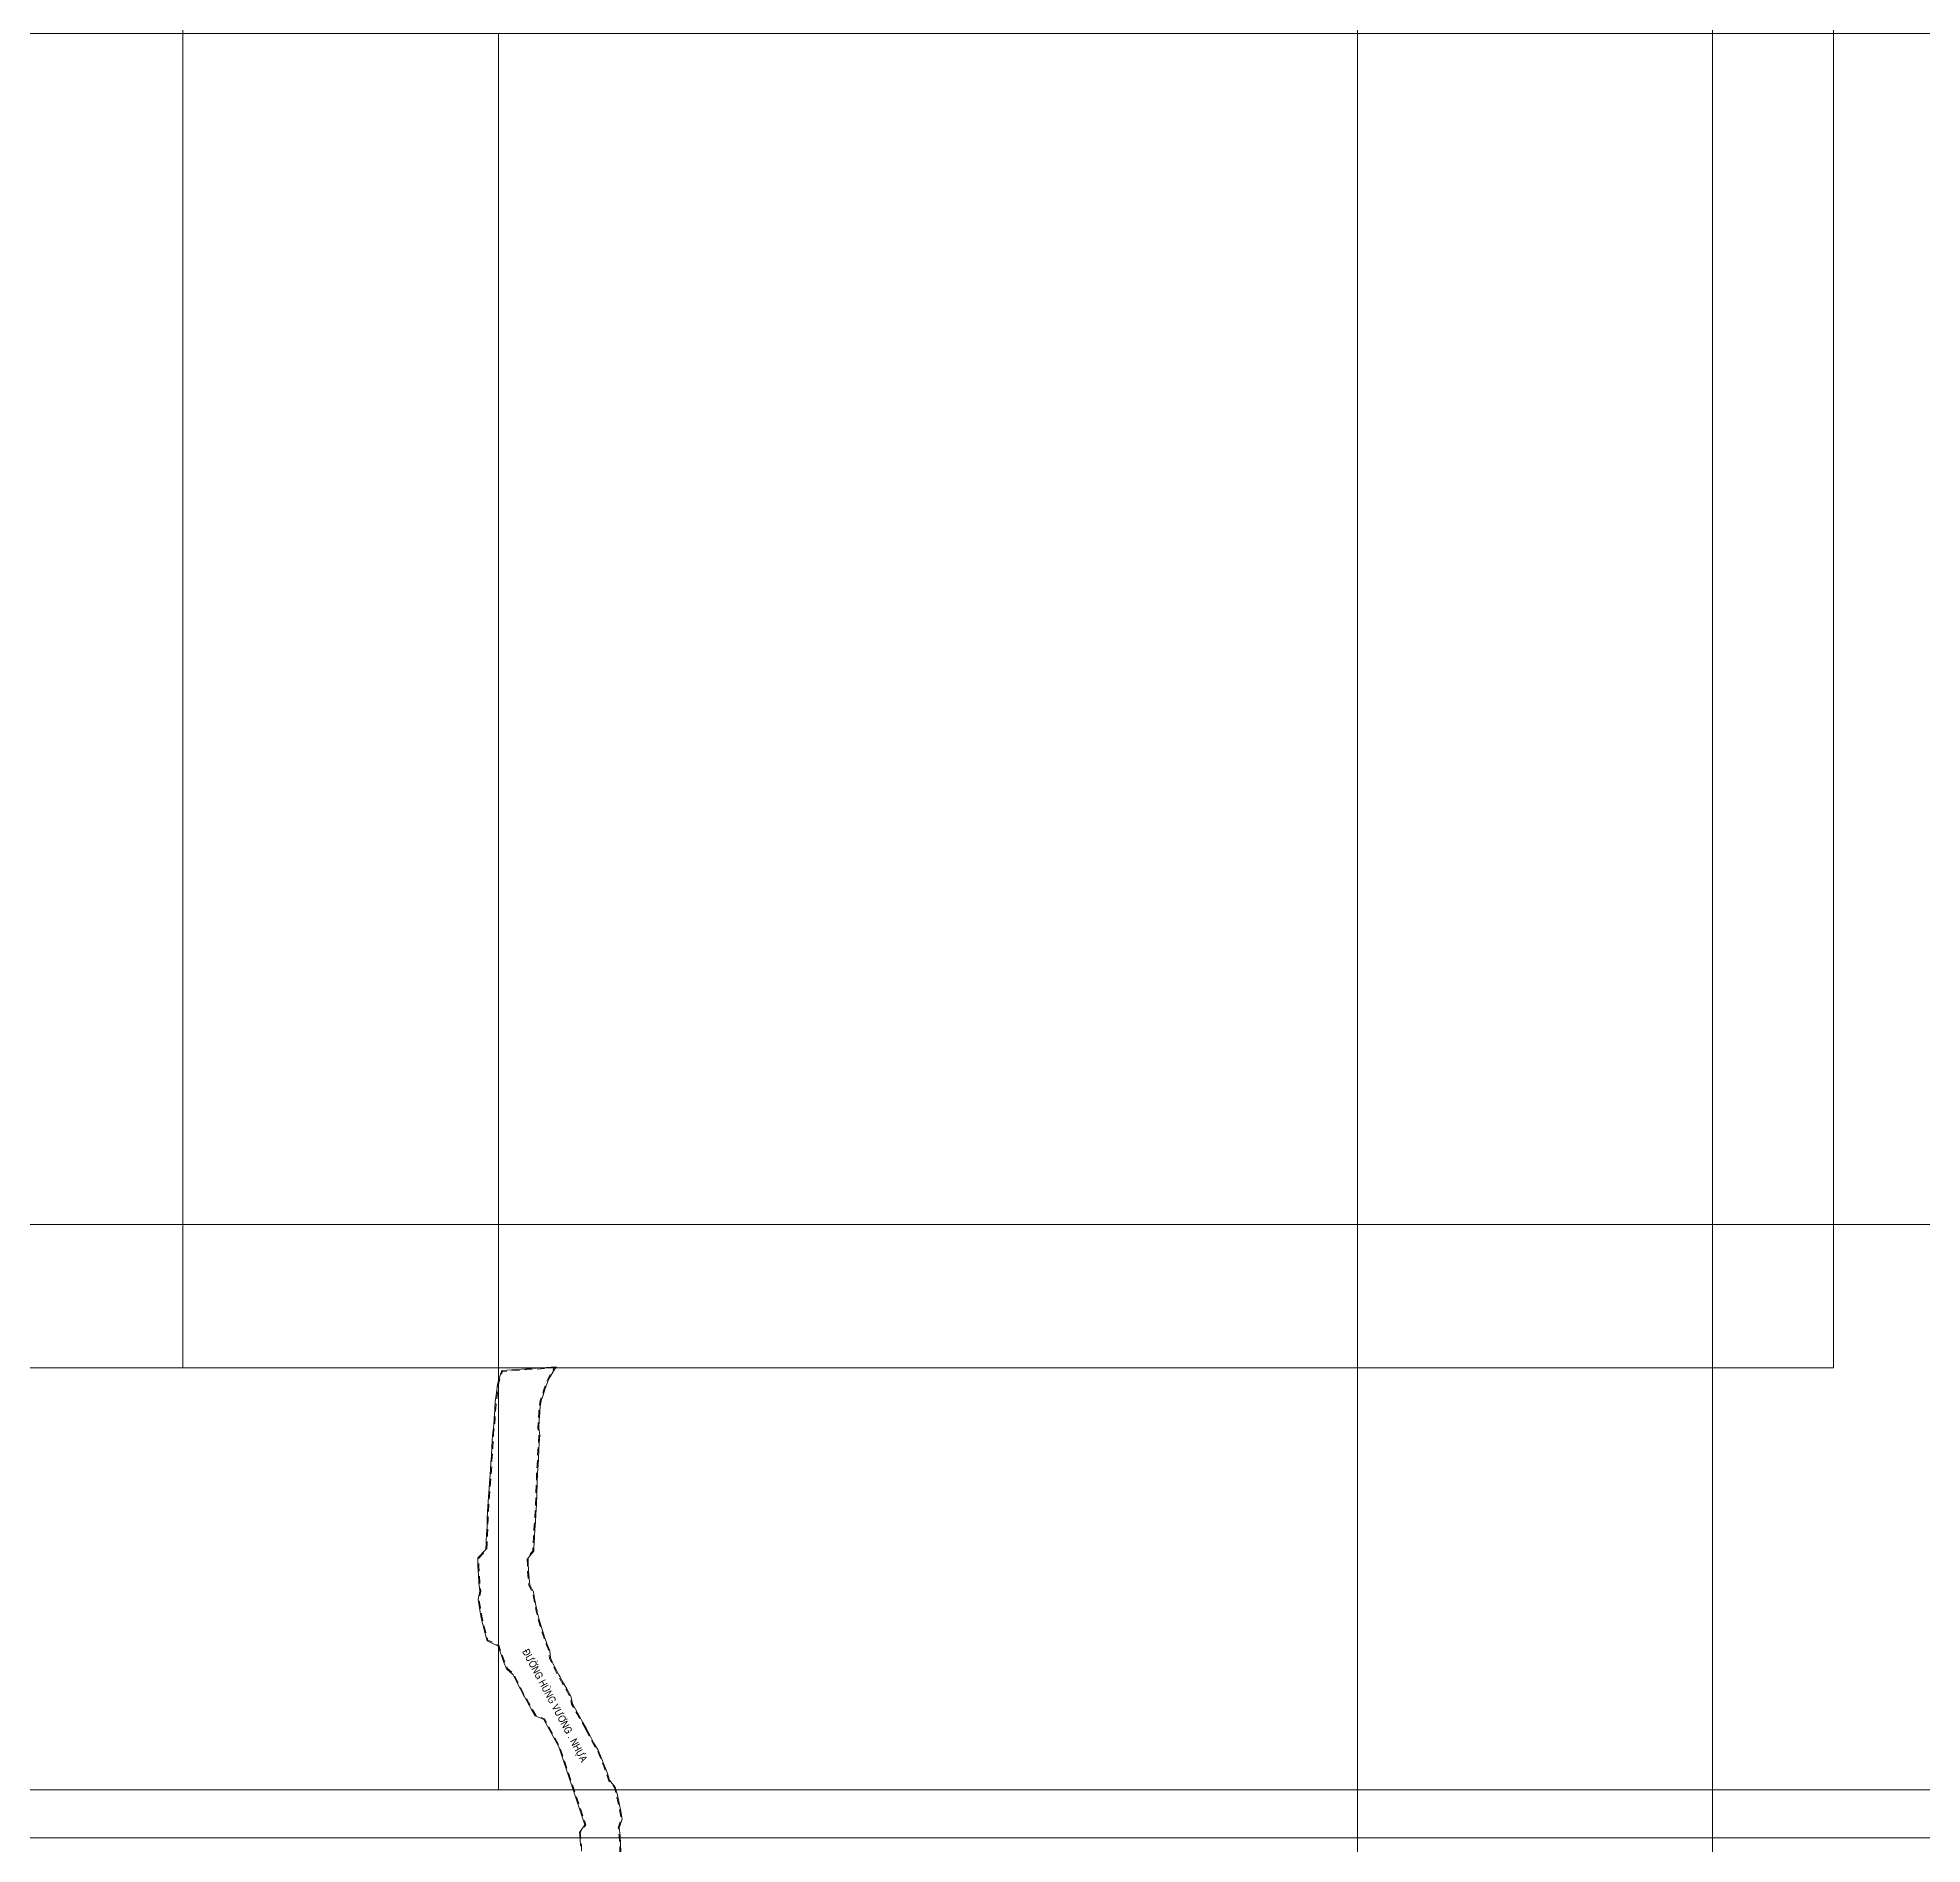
# Model space of a CAD drawing. Header units: metres. Extents: x 548334 to 554281, y 1836929 to 1842487.
# Drawn here: x 551414 to 551918, y 1839797 to 1840280 of the extents above; entities that cross this region are included whole.
import ezdxf
from ezdxf.enums import TextEntityAlignment as Align

# ---------------------------------------------------------------- set-up
doc = ezdxf.new("R2010")
doc.units = ezdxf.units.M
doc.header["$MEASUREMENT"] = 0
doc.header["$XCLIPFRAME"] = 0
doc.linetypes.add('DGN Style 2', pattern=[3.355162, 2.013097, -1.342065])
for name, color, linetype, lineweight in [('Level 1', 7, 'Continuous', 0), ('Level 28', 7, 'Continuous', 0), ('Level 30', 7, 'Continuous', 0)]:
    doc.layers.add(name, color=color, linetype=linetype, lineweight=lineweight)
doc.styles.add('Style-vharialn', font='vharialn.shx')
picture_1 = doc.add_image_def('image1.tif', size_in_pixel=(20000, 20000))
picture_2 = doc.add_image_def('image2.tif', size_in_pixel=(20000, 20000))
picture_3 = doc.add_image_def('image4.tif', size_in_pixel=(20000, 20000))
picture_4 = doc.add_image_def('image5.tif', size_in_pixel=(20000, 20000))
picture_5 = doc.add_image_def('image29.tif', size_in_pixel=(20000, 20000))
picture_6 = doc.add_image_def('image30.tif', size_in_pixel=(20000, 20000))
picture_7 = doc.add_image_def('image41.tif', size_in_pixel=(20000, 20000))
picture_8 = doc.add_image_def('image42.tif', size_in_pixel=(20000, 20000))
picture_9 = doc.add_image_def('image57.tif', size_in_pixel=(20000, 20000))
picture_10 = doc.add_image_def('image58.tif', size_in_pixel=(20000, 20000))
picture_11 = doc.add_image_def('image59.tif', size_in_pixel=(20000, 20000))
picture_12 = doc.add_image_def('image60.tif', size_in_pixel=(20000, 20000))

msp = doc.modelspace()

# ---------------------------------------------------------------- linework, layer by layer
at = {"layer": 'Level 1', "color": 1, "linetype": 'DGN Style 2', "flags": 128}
for points in [[(551560.7046, 1839827.5471), (551559.7354, 1839829.2966), (551558.7661, 1839831.0459), (551557.7969, 1839832.7955), (551556.9473, 1839834.3289), (551556.4492, 1839836.3393), (551553.3145, 1839841.9972), (551552.6566, 1839843.2153), (551551.82, 1839844.8614), (551551.0122, 1839846.5699), (551550.8666, 1839848.5125), (551550.1968, 1839850.1678), (551549.6339, 1839851.6741), (551549.559, 1839851.8835), (551548.9711, 1839853.6148), (551548.4525, 1839855.3682), (551547.9648, 1839857.1285), (551547.5277, 1839858.9018), (551547.4861, 1839859.0829), (551547.1408, 1839860.6902), (551546.8054, 1839862.487), (551546.5295, 1839864.2417), (551545.5048, 1839865.9646), (551545.3171, 1839867.858), (551545.1872, 1839869.7031), (551545.1537, 1839870.3609), (551545.1101, 1839871.5539), (551545.0847, 1839873.4915), (551546.5647, 1839875.2976), (551546.6207, 1839876.6578), (551546.6388, 1839876.9296), (551546.6444, 1839877.0283), (551546.7581, 1839879.025), (551546.872, 1839881.0237), (551547.017, 1839883.0187), (551547.283, 1839887.6866), (551547.5924, 1839896.1628), (551547.7063, 1839898.1621), (551547.8052, 1839899.8992), (551547.9338, 1839902.1557), (551548.16, 1839906.1282), (551547.9372, 1839908.1441), (551548.0522, 1839910.1618), (551548.1659, 1839912.1586), (551548.1946, 1839912.6608), (551548.2917, 1839913.8448), (551548.5163, 1839915.4352), (551549.0962, 1839916.9258), (551549.5148, 1839918.417), (551550.0379, 1839919.8943), (551550.3343, 1839920.6149), (551550.6627, 1839921.3434), (551551.3189, 1839922.5172), (551551.4253, 1839922.7107), (551552.3056, 1839924.1781), (551538.449, 1839923.1942), (551538.0448, 1839922.053), (551537.407, 1839919.7804), (551537.1277, 1839917.4229), (551536.7965, 1839915.0765), (551536.6516, 1839913.3122), (551536.6234, 1839912.8161), (551536.5096, 1839910.8193), (551536.3952, 1839908.8107), (551536.091, 1839906.8247), (551535.9779, 1839904.8399), (551535.8642, 1839902.8431), (551535.7504, 1839900.8464), (551535.7357, 1839900.5868), (551535.6367, 1839898.8496), (551535.5228, 1839896.8502), (551534.8654, 1839888.3939), (551534.7131, 1839885.7209), (551534.5997, 1839883.7299), (551534.5797, 1839881.7278), (551534.4656, 1839879.7252), (551534.3519, 1839877.7285), (551534.3463, 1839877.6308), (551534.3337, 1839877.3078), (551534.2583, 1839875.4783), (551532.1367, 1839873.3187), (551532.1645, 1839871.1981), (551532.217, 1839869.7668), (551532.257, 1839868.9811), (551532.4128, 1839866.7648), (551532.6358, 1839864.5158), (551532.2041, 1839862.2111), (551532.546, 1839860.0359), (551532.9573, 1839857.8324), (551533.3813, 1839855.859), (551533.4309, 1839855.6434), (551533.9677, 1839853.4657), (551534.5364, 1839851.4123), (551537.4882, 1839850.0109), (551538.2224, 1839847.8489), (551538.3092, 1839847.6062), (551538.9788, 1839845.8144), (551539.7733, 1839843.8512), (551541.5452, 1839842.271), (551542.4849, 1839840.2836), (551543.4565, 1839838.3718), (551544.221, 1839836.9562), (551544.4628, 1839836.52), (551547.3292, 1839831.3462), (551549.649, 1839830.345), (551553.7141, 1839823.0077), (551560.7346, 1839802.0441), (551559.2583, 1839799.9542), (551559.4306, 1839798.2221), (551559.554, 1839796.4271), (551559.5562, 1839796.3867), (551559.6252, 1839794.5518), (551559.6377, 1839792.7225), (551559.7183, 1839790.8803), (551559.6171, 1839789.0334), (551559.5046, 1839787.6577), (551559.4579, 1839787.1584), (551559.2721, 1839785.17), (551559.1319, 1839783.1743), (551558.9454, 1839781.1801), (551558.7611, 1839779.2081), (551559.1516, 1839772.842), (551557.4049, 1839757.1608), (551556.7085, 1839746.2273), (551555.3855, 1839735.0083), (551554.1642, 1839721.6168), (551552.9189, 1839708.4353), (551552.0936, 1839699.574), (551551.9212, 1839697.6812), (551551.7477, 1839695.6681), (551551.6003, 1839693.6518), (551551.4467, 1839691.635), (551551.3033, 1839689.6184), (551551.2315, 1839688.5495), (551551.1701, 1839687.6027), (551551.0649, 1839685.5837), (551550.9517, 1839683.5642), (551550.9037, 1839682.6458), (551550.8492, 1839681.556), (551550.9237, 1839679.5293), (551550.8406, 1839677.5019), (551550.6246, 1839667.2072), (551549.2239, 1839650.5265), (551547.7793, 1839612.9993), (551547.1855, 1839577.9239), (551546.5806, 1839573.5396), (551546.5726, 1839572.9275), (551546.8937, 1839569.4361), (551547.1269, 1839559.7047), (551548.1038, 1839537.1236), (551547.9734, 1839535.0353), (551548.2511, 1839533.0098), (551548.5613, 1839530.9657), (551548.9008, 1839528.9251), (551548.9058, 1839528.8963), (551549.269, 1839526.8916), (551549.6665, 1839524.8626), (551550.0963, 1839522.8232), (551550.2824, 1839520.7436), (551550.7634, 1839518.7458), (551551.2771, 1839516.7388), (551551.662, 1839515.3083), (551551.8191, 1839514.7403), (551552.3901, 1839512.7483), (551552.9875, 1839510.7712), (551553.7122, 1839508.8287), (551554.3692, 1839506.8592), (551555.0523, 1839504.9051), (551555.7635, 1839502.9603), (551555.9107, 1839502.5688), (551557.7557, 1839501.6627), (551559.2199, 1839497.788), (551559.321, 1839492.237), (551559.727, 1839481.8083), (551559.8012, 1839481.6122), (551562.9187, 1839473.3004), (551564.9021, 1839459.6796), (551566.4808, 1839456.7788), (551567.1612, 1839453.6051), (551572.9452, 1839450.6023), (551573.686, 1839448.642), (551574.5869, 1839446.2575), (551575.0606, 1839444.9806), (551575.6881, 1839443.2111), (551576.2576, 1839441.5159), (551578.3097, 1839440.1844), (551578.8812, 1839438.2748), (551579.3963, 1839436.4431), (551579.5256, 1839435.964), (551579.8814, 1839434.6013), (551580.3352, 1839432.753), (551580.7561, 1839430.9073), (551581.3042, 1839429.0761), (551581.6677, 1839427.1943), (551581.9978, 1839425.3178), (551582.0757, 1839424.8471), (551582.3171, 1839423.3664), (551582.961, 1839419.4186)], [(551560.7046, 1839827.5471), (551560.975353, 1839827.058446), (551561.71032, 1839825.696584), (551562.685988, 1839823.768106), (551563.795134, 1839821.911823), (551564.642885, 1839819.944503), (551565.434893, 1839817.938654), (551565.501883, 1839817.76021), (551566.163603, 1839815.912859), (551566.846743, 1839813.812994), (551568.386834, 1839812.001521), (551568.920295, 1839809.938149), (551569.402194, 1839807.805308), (551569.408102, 1839807.777004), (551569.817431, 1839805.662236), (551570.157874, 1839803.561931), (551569.4072, 1839801.276221), (551569.625851, 1839799.077746), (551569.770758, 1839796.971259), (551569.77285, 1839796.93204), (551569.853832, 1839794.77895), (551569.868596, 1839792.609168), (551570.114922, 1839790.445349), (551569.997558, 1839788.303436), (551569.86525, 1839786.686424), (551569.632798, 1839784.198805), (551569.444399, 1839782.207712), (551569.381083, 1839781.530541), (551569.258288, 1839780.216293), (551569.07312, 1839778.236034), (551567.92813, 1839772.015591), (551566.45214, 1839756.309994), (551565.047436, 1839734.109067), (551563.287808, 1839720.768549), (551562.070206, 1839707.581283), (551561.139029, 1839698.737392), (551560.851426, 1839696.895334), (551559.830214, 1839683.064597), (551559.979622, 1839682.140875), (551560.260627, 1839677.125468), (551559.860762, 1839666.859559), (551558.617358, 1839650.175005), (551557.209919, 1839613.629933), (551557.761119, 1839610.949555), (551557.717303, 1839597.185295), (551557.611118, 1839582.387113), (551557.416803, 1839572.733237), (551557.273908, 1839569.247697)]]:
    msp.add_lwpolyline(points, dxfattribs=at)
at = {"layer": 'Level 30', "color": 1, "linetype": 'Continuous', "flags": 128}
msp.add_lwpolyline([(551559.3045, 1839796.4117), (551559.1815, 1839798.2011), (551559.0003, 1839800.0223), (551560.4573, 1839802.0849), (551553.4843, 1839822.9066), (551549.4716, 1839830.1493), (551547.1518, 1839831.1505), (551546.1826, 1839832.8999), (551545.2133, 1839834.6494), (551544.2441, 1839836.3988), (551544.0017, 1839836.8362), (551543.235, 1839838.2557), (551542.2604, 1839840.1735), (551541.3409, 1839842.1182), (551539.5634, 1839843.7034), (551538.7458, 1839845.7237), (551538.0744, 1839847.5203), (551537.9863, 1839847.7666), (551537.2855, 1839849.8304), (551534.326, 1839851.2355), (551533.7258, 1839853.4024), (551533.1877, 1839855.5855), (551533.1373, 1839855.8047), (551532.7122, 1839857.7832), (551532.2996, 1839859.9935), (551531.9504, 1839862.2148), (551532.3835, 1839864.5267), (551532.1637, 1839866.7437), (551532.0074, 1839868.966), (551531.9672, 1839869.7559), (551531.9146, 1839871.1919), (551531.8854, 1839873.4196), (551534.0125, 1839875.5848), (551534.0839, 1839877.3178), (551534.0966, 1839877.6428), (551534.1023, 1839877.7427), (551534.216, 1839879.7394), (551534.3298, 1839881.7362), (551534.3498, 1839883.7383), (551534.4635, 1839885.7351), (551534.616, 1839888.4107), (551535.2734, 1839896.867), (551535.3871, 1839898.8638), (551535.4861, 1839900.601), (551535.5008, 1839900.8606), (551535.6146, 1839902.8573), (551535.7283, 1839904.8541), (551535.8421, 1839906.8508), (551536.1463, 1839908.8368), (551536.26, 1839910.8335), (551536.3738, 1839912.8303), (551536.4022, 1839913.3295), (551536.5479, 1839915.1042), (551536.8798, 1839917.4551), (551537.161, 1839919.8292), (551537.8064, 1839922.1286), (551538.268, 1839923.432), (551552.7672, 1839924.4615), (551551.6421, 1839922.5861), (551551.5376, 1839922.396), (551550.8862, 1839921.2308), (551550.5639, 1839920.5159), (551550.2715, 1839919.805), (551549.7532, 1839918.3414), (551549.3336, 1839916.8465), (551548.7598, 1839915.3716), (551548.5403, 1839913.8171), (551548.444, 1839912.6435), (551548.4155, 1839912.1443), (551548.3018, 1839910.1476), (551548.188, 1839908.1508), (551548.4108, 1839906.1349), (551548.2971, 1839904.1381), (551548.1834, 1839902.1414), (551548.0696, 1839900.1446), (551548.0548, 1839899.885), (551547.9559, 1839898.1478), (551547.8421, 1839896.1511), (551547.5327, 1839887.6749), (551547.3803, 1839884.9993), (551547.2665, 1839883.0025), (551547.1215, 1839881.0075), (551547.0077, 1839879.0108), (551546.894, 1839877.014), (551546.8883, 1839876.9142), (551546.8704, 1839876.6444), (551546.811, 1839875.2038), (551545.3359, 1839873.4036), (551545.36, 1839871.5601), (551545.4035, 1839870.3718), (551545.4368, 1839869.7182), (551545.5662, 1839867.8791), (551545.7481, 1839866.0446), (551546.769, 1839864.3281), (551547.0518, 1839862.5294), (551547.3859, 1839860.7394), (551547.7301, 1839859.1372), (551547.7709, 1839858.9597), (551548.2067, 1839857.1918), (551548.6928, 1839855.437), (551549.2094, 1839853.6905), (551549.7951, 1839851.9658), (551549.8687, 1839851.76), (551550.4298, 1839850.2585), (551551.113, 1839848.5701), (551551.258, 1839846.6348), (551552.0445, 1839844.9715), (551552.8781, 1839843.3314), (551553.5338, 1839842.1172), (551553.7761, 1839841.6799), (551554.7454, 1839839.9304), (551555.7146, 1839838.181), (551556.6839, 1839836.4315), (551557.182, 1839834.4211), (551558.0156, 1839832.9166), (551558.9848, 1839831.1671), (551559.9541, 1839829.4177), (551560.9233, 1839827.6682), (551561.1947, 1839827.1784), (551561.9319, 1839825.8124), (551562.9051, 1839823.8888), (551564.0182, 1839822.0259), (551564.874, 1839820.0399), (551565.6682, 1839818.0285), (551565.7366, 1839817.8463), (551566.4002, 1839815.9937), (551567.0692, 1839813.9373), (551568.6145, 1839812.1197), (551569.1633, 1839809.997), (551569.6465, 1839807.8584), (551569.6532, 1839807.8263), (551570.0636, 1839805.706), (551570.4144, 1839803.5418), (551569.6612, 1839801.2484), (551569.875, 1839799.0987), (551570.0203, 1839796.9865), (551570.0226, 1839796.9434), (551570.1038, 1839794.7845)], dxfattribs=at)

# ---------------------------------------------------------------- texts
at = {"layer": 'Level 28', "color": 250, "linetype": 'Continuous', "lineweight": 0, "style": 'Style-vharialn'}
msp.add_text('®\xadêng Hïng V\xad¬ng . nhùa', height=1.99998, rotation=298.017022, dxfattribs=at).set_placement((551552.47851, 1839833.934352), align=Align.MIDDLE_CENTER)

# ---------------------------------------------------------------- pictures from other files: only their frames are drawn
at = {"layer": 'Level 1', "color": 7, "linetype": 'Continuous', "lineweight": 0}
image = msp.add_image(picture_9, insert=(550971.295944, 1839962.428817), size_in_units=(795.628, 795.628), dxfattribs=at)
image.set_boundary_path([(-0.5, -0.5), (-0.5, 19999.5), (19999.5, 19999.5), (19999.5, -0.5), (-0.5, -0.5)])
image = msp.add_image(picture_10, insert=(551766.923944, 1839962.428817), size_in_units=(795.628, 795.628), dxfattribs=at)
image.set_boundary_path([(-0.5, -0.5), (-0.5, 19999.5), (19999.5, 19999.5), (19999.5, -0.5), (-0.5, -0.5)])
image = msp.add_image(picture_1, insert=(551227.400399, 1839798.535738), size_in_units=(634.464, 634.464), dxfattribs=at)
image.set_boundary_path([(-0.5, -0.5), (-0.5, 19999.5), (19999.5, 19999.5), (19999.5, -0.5), (-0.5, -0.5)])
image = msp.add_image(picture_2, insert=(551861.864399, 1839798.535738), size_in_units=(634.464, 634.464), dxfattribs=at)
image.set_boundary_path([(-0.5, -0.5), (-0.5, 19999.5), (19999.5, 19999.5), (19999.5, -0.5), (-0.5, -0.5)])
image = msp.add_image(picture_5, insert=(551011.950885, 1839924.12919), size_in_units=(441.108, 441.108), dxfattribs=at)
image.set_boundary_path([(-0.5, -0.5), (-0.5, 19999.5), (19999.5, 19999.5), (19999.5, -0.5), (-0.5, -0.5)])
image = msp.add_image(picture_6, insert=(551453.058885, 1839924.12919), size_in_units=(441.108, 441.108), dxfattribs=at)
image.set_boundary_path([(-0.5, -0.5), (-0.5, 19999.5), (19999.5, 19999.5), (19999.5, -0.5), (-0.5, -0.5)])
image = msp.add_image(picture_7, insert=(551068.160479, 1839811.42825), size_in_units=(469.268, 469.268), dxfattribs=at)
image.set_boundary_path([(-0.5, -0.5), (-0.5, 19999.5), (19999.5, 19999.5), (19999.5, -0.5), (-0.5, -0.5)])
image = msp.add_image(picture_8, insert=(551537.428479, 1839811.42825), size_in_units=(469.268, 469.268), dxfattribs=at)
image.set_boundary_path([(-0.5, -0.5), (-0.5, 19999.5), (19999.5, 19999.5), (19999.5, -0.5), (-0.5, -0.5)])
image = msp.add_image(picture_11, insert=(550971.295944, 1839166.800817), size_in_units=(795.628, 795.628), dxfattribs=at)
image.set_boundary_path([(-0.5, -0.5), (-0.5, 19999.5), (19999.5, 19999.5), (19999.5, -0.5), (-0.5, -0.5)])
image = msp.add_image(picture_12, insert=(551766.923944, 1839166.800817), size_in_units=(795.628, 795.628), dxfattribs=at)
image.set_boundary_path([(-0.5, -0.5), (-0.5, 19999.5), (19999.5, 19999.5), (19999.5, -0.5), (-0.5, -0.5)])
image = msp.add_image(picture_3, insert=(551227.400399, 1839164.071738), size_in_units=(634.464, 634.464), dxfattribs=at)
image.set_boundary_path([(-0.5, -0.5), (-0.5, 19999.5), (19999.5, 19999.5), (19999.5, -0.5), (-0.5, -0.5)])
image = msp.add_image(picture_4, insert=(551861.864399, 1839164.071738), size_in_units=(634.464, 634.464), dxfattribs=at)
image.set_boundary_path([(-0.5, -0.5), (-0.5, 19999.5), (19999.5, 19999.5), (19999.5, -0.5), (-0.5, -0.5)])

doc.saveas('drawing.dxf')
